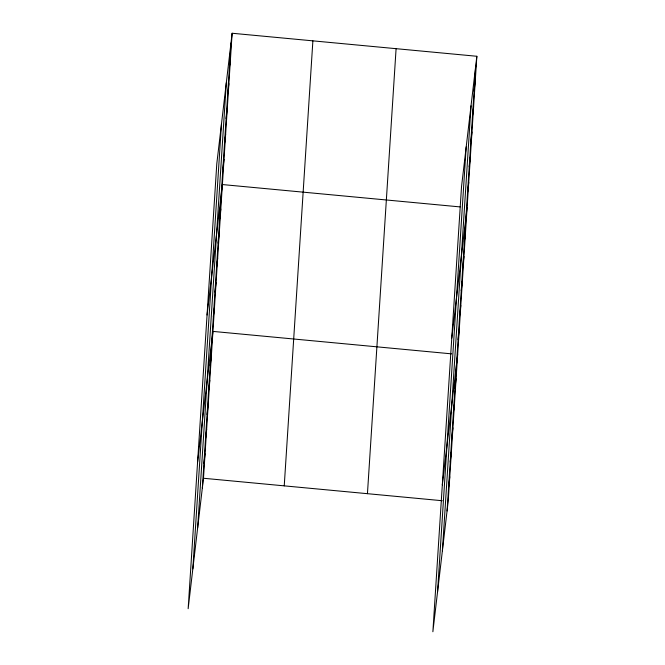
<?xml version="1.0" encoding="UTF-8"?>
<svg xmlns="http://www.w3.org/2000/svg" width="665" height="665" viewBox="0 0 665 665"><rect width="100%" height="100%" fill="white"/><g stroke="black" fill="none" stroke-linecap="round" stroke-linejoin="round"><path stroke-width="1" d="M192.833 568.866L221.478 123.865M197.663 527.802L226.308 82.793M202.343 487.944L230.988 42.934M232.127 33.25L216.798 163.723L188.153 608.724L203.482 478.26L232.127 33.25L476.847 56.276L448.202 501.277L432.873 631.75L461.518 186.74L476.847 56.276M284.238 485.857L312.882 40.848M367.446 493.679L396.091 48.678M437.553 591.892L466.198 146.882M442.383 550.828L471.028 105.818M447.063 510.969L475.708 65.96M229.367 68.154L230.506 58.47M227.746 93.374L228.876 83.682M226.117 118.586L227.255 108.902M224.496 143.806L225.635 134.122M222.875 169.026L224.014 159.334M207.056 315.019L222.384 184.554L460.13 206.915M219.674 218.719L220.813 209.026M218.095 243.191L219.234 233.506M216.524 267.663L217.663 257.978M214.945 292.143L216.083 282.45M213.374 316.615L214.512 306.931M197.605 461.876L212.933 331.403L451.668 353.863M210.223 365.567L211.362 355.883M208.644 390.047L209.783 380.355M207.073 414.519L208.203 404.827M205.493 438.991L206.632 429.307M203.914 463.472L205.053 453.779M474.087 91.18L475.226 81.487M472.466 116.392L473.596 106.708M470.837 141.612L471.975 131.928M469.216 166.832L470.355 157.139M467.595 192.044L468.734 182.36M451.776 338.044L467.104 207.571M464.394 241.736L465.533 232.052M462.815 266.216L463.954 256.524M461.244 290.688L462.383 281.004M459.665 315.168L460.803 305.476M458.094 339.64L459.232 329.948M442.325 484.901L457.653 354.428M454.943 388.593L456.082 378.9M453.364 413.065L454.503 403.381M451.793 437.545L452.923 427.853M450.213 462.017L451.352 452.333M448.634 486.489L449.773 476.805M203.482 478.26L442.217 500.72"/></g></svg>
